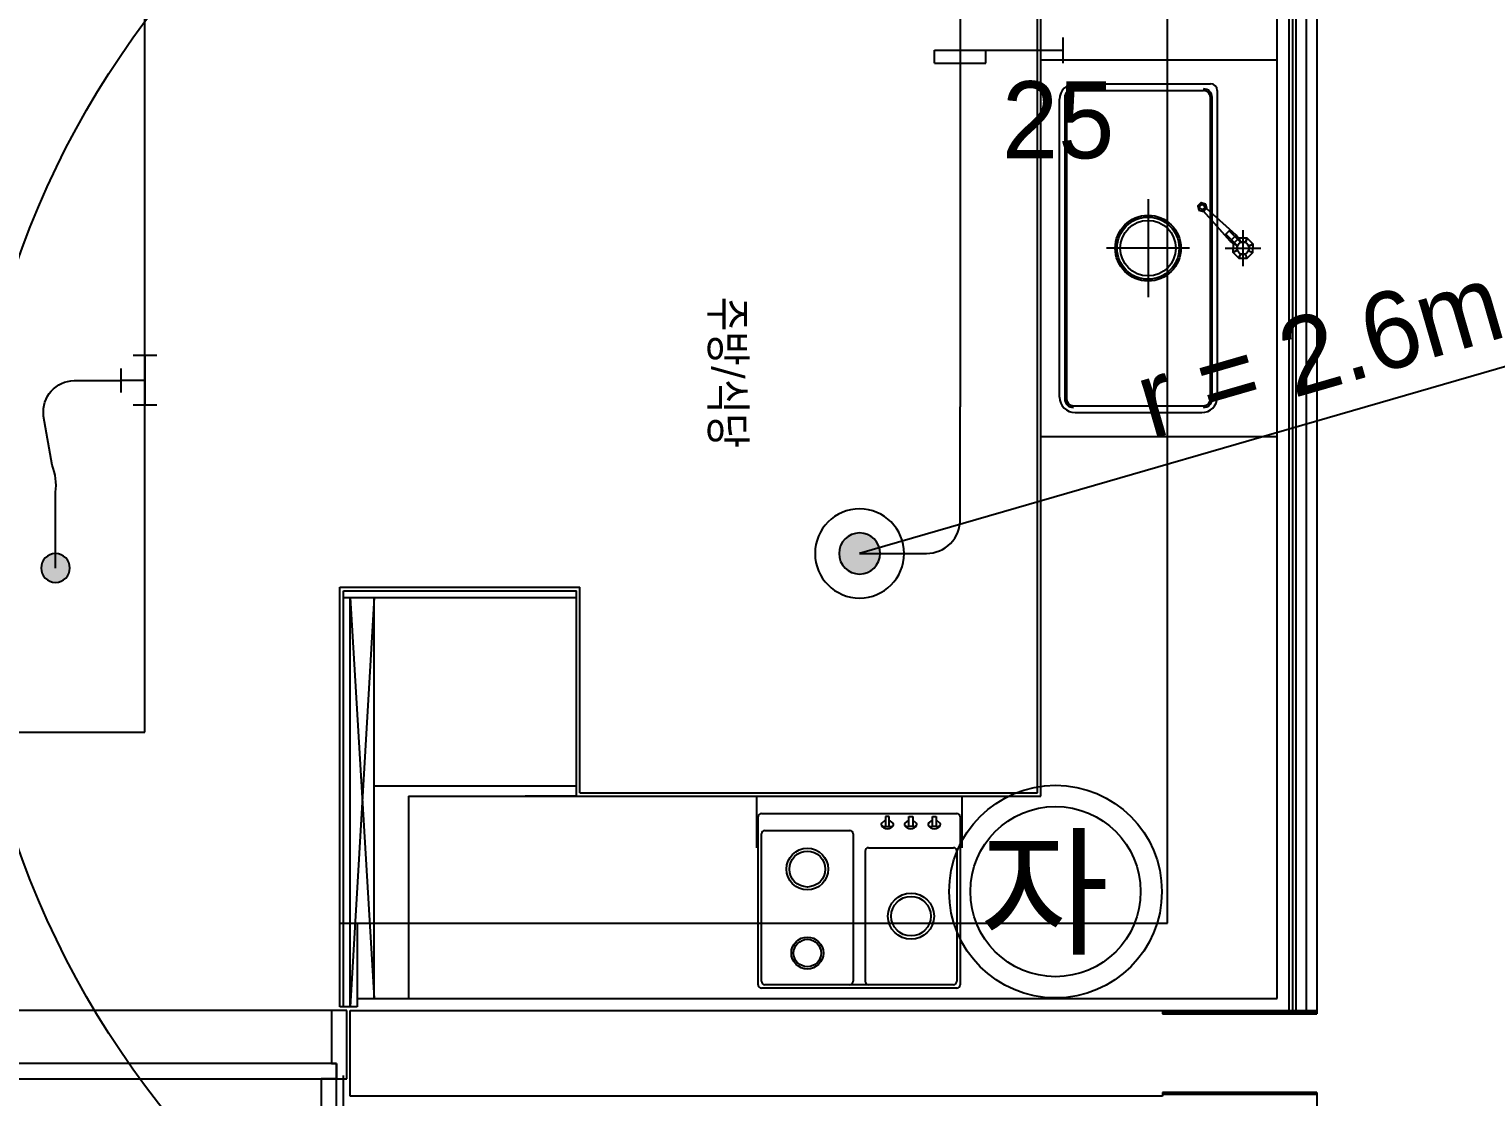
# Model space of a CAD drawing. Header units: millimetres. Extents: x 238075 to 303070, y -258150 to -205841.
# Drawn here: x 248345 to 252568, y -238711 to -235596 of the extents above; entities that cross this region are included whole.
import ezdxf
from ezdxf.enums import TextEntityAlignment as Align

# ---------------------------------------------------------------- set-up
doc = ezdxf.new("R2010")
doc.units = ezdxf.units.MM
doc.header["$LTSCALE"] = 200
for name, color, linetype in [('-소화(SP가지관)', 3, 'Continuous'), ('-소화(SP헤드하향)', 2, 'Continuous'), ('L1', 1, 'Continuous'), ('L2', 2, 'Continuous'), ('L4', 4, 'Continuous'), ('SP 후렉시블', 7, 'Continuous'), ('TEX', 3, 'Continuous'), ('아파트', 253, 'Continuous'), ('자동식3.0', 7, 'Continuous'), ('헤드반경1', 1, 'Continuous')]:
    doc.layers.add(name, color=color, linetype=linetype)
doc.styles.add('GHS1', font='Gulim.ttf')
doc.styles.add('돋움', font='Dotum.ttf')
doc.styles.add('맑은고딕', font='malgun.ttf', dxfattribs={"width": 0.8})
doc.linetypes.add('BATTING', pattern='A,0.0001,-0.1,[134,ltypeshp.shx,S=0.1,R=0,X=-0.1,Y=0],-0.2,[134,ltypeshp.shx,S=0.1,R=180,X=0.1,Y=0],-0.1', length=0.4001)

# ---------------------------------------------------------------- blocks, each defined once
blk = doc.blocks.new('A$C14C654CD')
at = {"layer": 'L1', "color": 1}
blk.add_circle((0, 0), 155.2, dxfattribs=at)
at = {"layer": 'L2'}
blk.add_circle((0, 0), 124.2, dxfattribs=at)
at = {"layer": 'TEX', "style": 'GHS1'}
blk.add_text('자', height=150, dxfattribs=at).set_placement((-110.1, -76.3))
blk = doc.blocks.new('A$C39172136')
at = {"layer": '-소화(SP헤드하향)'}
blk.add_hatch(color=0, dxfattribs=at).paths.add_polyline_path([(0, -42, -1), (0, 42, -1)])
at = {"layer": '-소화(SP헤드하향)', "color": 0}
blk.add_circle((0, 0), 42, dxfattribs=at)
blk = doc.blocks.new('A$C41EF0EE0')
at = {"layer": '-소화(SP헤드하향)'}
h = blk.add_hatch(color=0, dxfattribs=at)
h.dxf.hatch_style = 1
edge = h.paths.add_edge_path()
edge.add_arc((0, 0), 60, 0, 360)
blk.add_line((0, 0, 0), (0, 0, 0), dxfattribs=at)
at = {"layer": '-소화(SP헤드하향)', "color": 1}
blk.add_circle((0, 0), 130, dxfattribs=at)
at = {"layer": '-소화(SP헤드하향)', "color": 0}
blk.add_circle((0, 0, 0), 60, dxfattribs=at)
blk = doc.blocks.new('A$C78BA73EA')
for p, q in [((0.5, 5), (0.5, 0)), ((1, 5), (0.5, 5)), ((1, 5), (1, 3)), ((1, 3), (0.5, 3)), ((1, 0), (0, 0))]:
    blk.add_line(p, q)
blk = doc.blocks.new('A$C221D5E5E')
at = {"layer": '헤드반경1'}
blk.add_line((1838.5, 1838.5), (0, 0), dxfattribs=at)
blk.add_circle((0, 0), 2600, dxfattribs=at)
at = {"layer": '헤드반경1', "color": 6, "style": 'GHS1'}
blk.add_text('r = 2.6m', height=225, rotation=45, dxfattribs=at).set_placement((583.7, 701.7))
blk = doc.blocks.new('A$C1978247E')
at = {"color": 0}
for p, q in [((-45.1, 90), (45.1, 90)), ((0, 0), (0, 90)), ((-93.8, -45.1), (-93.8, 45.1)), ((93.8, 0), (-93.8, 0)), ((93.8, -45.1), (93.8, 45.1))]:
    blk.add_line(p, q, dxfattribs=at)

msp = doc.modelspace()

# ---------------------------------------------------------------- linework, layer by layer
at = {"layer": '-소화(SP가지관)', "color": 2, "ltscale": 0.25}
msp.add_line((251062.6, -232391.2, 54985.4), (251062.6, -236699.5, 54985.4), dxfattribs=at)
at = {"layer": '-소화(SP가지관)', "ltscale": 2}
for p, q in [((248683.7, -237649.3, 54985.4), (248683.7, -235243.1, 54985.4)), ((248294.6, -237649.3, 54985.4), (248683.7, -237649.3, 54985.4))]:
    msp.add_line(p, q, dxfattribs=at)
at = {"layer": 'L4'}
for p, q in [((252042.6, -238466.2), (252042.6, -232701.2)), ((252072.6, -238466.2), (252072.6, -232701.2)), ((252102.6, -232761.2, 54985.4), (252102.6, -238471.2, 54985.4)), ((252022.6, -238466.2), (252022.6, -234091.2)), ((252032.6, -238466.2), (252032.6, -234071.2)), ((251987.6, -238426.2), (251987.6, -234126.2)), ((251667.6, -238206.2), (251667.6, -234446.2)), ((251287.6, -237826.2), (251287.6, -234826.2)), ((251297.6, -237836.2), (251297.6, -234816.2)), ((251297.6, -235686.2), (251987.6, -235686.2)), ((251392.6, -235776.2, 0), (251772.6, -235776.2, 0)), ((251397.6, -235756.2, 0), (251792.6, -235756.2, 0)), ((251812.6, -235776.2, 0), (251812.6, -236671.2, 0)), ((251352.6, -236671.2, 0), (251352.6, -235801.2, 0)), ((251367.6, -235796.2, 0), (251367.6, -236676.2, 0)), ((251372.6, -235796.2, 0), (251372.6, -236676.2, 0)), ((251792.6, -236676.2, 0), (251792.6, -235796.2, 0)), ((251797.6, -236676.2, 0), (251797.6, -235796.2, 0)), ((251610.6, -236092.8, 0), (251610.6, -236379.7, 0)), ((251880.5, -236218.7, 11.7), (251847.6, -236185.5, 35)), ((251875.7, -236207, -93.3), (251858.5, -236224, -93.3)), ((251899.9, -236207.1, -93.3), (251875.7, -236207, -93.3)), ((251887.6, -236183.7, 0), (251887.6, -236288.7, 0)), ((251916.9, -236224.3, -93.3), (251899.9, -236207.1, -93.3)), ((251731.7, -236236.2, 0), (251489.6, -236236.2, 0)), ((251835.1, -236236.2, 0), (251940.1, -236236.2, 0)), ((251858.5, -236224, -93.3), (251858.4, -236248.2, -93.3)), ((251858.4, -236248.2, -93.3), (251875.4, -236265.3, -93.3)), ((251870.2, -236228.9, 0), (251870.1, -236243.4, 0)), ((251870.2, -236228.9, 11.7), (251870.1, -236243.4, 11.7)), ((251870.1, -236243.4, 0), (251880.3, -236253.7, 0)), ((251870.1, -236243.4, 11.7), (251880.3, -236253.7, 11.7)), ((251880.5, -236218.7, 0), (251870.2, -236228.9, 0)), ((251880.5, -236218.7, 11.7), (251870.2, -236228.9, 11.7)), ((251895, -236218.8, 0), (251880.5, -236218.7, 0)), ((251895, -236218.8, 11.7), (251880.5, -236218.7, 11.7)), ((251894.8, -236253.8, 0), (251905.1, -236243.6, 0)), ((251894.8, -236253.8, 11.7), (251905.1, -236243.6, 11.7)), ((251905.2, -236229.1, 0), (251895, -236218.8, 0)), ((251905.2, -236229.1, 11.7), (251895, -236218.8, 11.7)), ((251899.6, -236265.4, -93.3), (251916.7, -236248.4, -93.3)), ((251905.1, -236243.6, 0), (251905.2, -236229.1, 0)), ((251905.1, -236243.6, 11.7), (251905.2, -236229.1, 11.7)), ((251916.7, -236248.4, -93.3), (251916.9, -236224.3, -93.3)), ((251875.4, -236265.3, -93.3), (251899.6, -236265.4, -93.3)), ((251880.3, -236253.7, 0), (251894.8, -236253.8, 0)), ((251880.3, -236253.7, 11.7), (251894.8, -236253.8, 11.7)), ((251392.6, -236696.2, 0), (251772.6, -236696.2, 0)), ((251397.6, -236716.2, 0), (251767.6, -236716.2, 0)), ((251297.6, -236786.2), (251987.6, -236786.2)), ((249252.6, -238426.2), (249252.6, -237226.2)), ((249252.6, -237226.2), (249952.6, -237226.2)), ((249262.6, -237256.2), (249262.6, -237236.2)), ((249262.6, -237236.2), (249942.6, -237236.2)), ((249262.6, -237256.2), (249942.6, -237256.2)), ((249262.6, -238451.2), (249262.6, -237256.2)), ((249282.6, -238451.2), (249282.6, -237256.2)), ((249282.6, -237256.2), (249352.6, -238426.2)), ((249352.6, -237256.2), (249282.6, -238451.2)), ((249352.6, -238426.2), (249352.6, -237256.2)), ((249942.6, -237836.2), (249942.6, -237236.2)), ((249952.6, -237826.2), (249952.6, -237226.2)), ((249942.6, -237806.2), (249352.6, -237806.2)), ((249452.6, -237836.2), (251297.6, -237836.2)), ((249452.6, -237836.2), (249452.6, -238426.2)), ((249942.6, -237836.2), (249792.6, -237836.2)), ((249952.6, -237826.2), (251287.6, -237826.2)), ((250467.6, -237836.2), (250467.6, -237986.2)), ((251067.6, -237836.2), (251067.6, -237986.2)), ((250472.6, -238386.2), (250472.6, -237896.2)), ((250482.6, -237886.2), (251052.6, -237886.2)), ((250855.3, -237895.1), (250844, -237895.1)), ((250844, -237895.1), (250844, -237924)), ((250855.3, -237895.1), (250844, -237895.1)), ((250844, -237895.1), (250844, -237924)), ((250855.3, -237895.1), (250844, -237895.1)), ((250844, -237895.1), (250844, -237924)), ((250855.3, -237895.1), (250844, -237895.1)), ((250844, -237895.1), (250844, -237924)), ((250855.3, -237895.1), (250844, -237895.1)), ((250844, -237895.1), (250844, -237924)), ((250855.3, -237895.1), (250844, -237895.1)), ((250844, -237895.1), (250844, -237924)), ((250855.3, -237895.1), (250844, -237895.1)), ((250844, -237895.1), (250844, -237924)), ((250855.3, -237895.1), (250844, -237895.1)), ((250844, -237895.1), (250844, -237924)), ((250855.3, -237924), (250855.3, -237895.1)), ((250855.3, -237924), (250855.3, -237895.1)), ((250855.3, -237924), (250855.3, -237895.1)), ((250855.3, -237924), (250855.3, -237895.1)), ((250855.3, -237924), (250855.3, -237895.1)), ((250855.3, -237924), (250855.3, -237895.1)), ((250855.3, -237924), (250855.3, -237895.1)), ((250855.3, -237924), (250855.3, -237895.1)), ((250912.5, -237924), (250912.5, -237895.1)), ((250912.5, -237895.1), (250923.8, -237895.1)), ((250912.5, -237924), (250912.5, -237895.1)), ((250912.5, -237895.1), (250923.8, -237895.1)), ((250912.5, -237924), (250912.5, -237895.1)), ((250912.5, -237895.1), (250923.8, -237895.1)), ((250912.5, -237924), (250912.5, -237895.1)), ((250912.5, -237895.1), (250923.8, -237895.1)), ((250912.5, -237924), (250912.5, -237895.1)), ((250912.5, -237895.1), (250923.8, -237895.1)), ((250912.5, -237924), (250912.5, -237895.1)), ((250912.5, -237895.1), (250923.8, -237895.1)), ((250912.5, -237924), (250912.5, -237895.1)), ((250912.5, -237895.1), (250923.8, -237895.1)), ((250912.5, -237924), (250912.5, -237895.1)), ((250912.5, -237895.1), (250923.8, -237895.1)), ((250923.8, -237895.1), (250923.8, -237924)), ((250923.8, -237895.1), (250923.8, -237924)), ((250923.8, -237895.1), (250923.8, -237924)), ((250923.8, -237895.1), (250923.8, -237924)), ((250923.8, -237895.1), (250923.8, -237924)), ((250923.8, -237895.1), (250923.8, -237924)), ((250923.8, -237895.1), (250923.8, -237924)), ((250923.8, -237895.1), (250923.8, -237924)), ((250981.4, -237924), (250981.4, -237895.1)), ((250981.4, -237895.1), (250992.7, -237895.1)), ((250981.4, -237924), (250981.4, -237895.1)), ((250981.4, -237895.1), (250992.7, -237895.1)), ((250992.7, -237895.1), (250992.7, -237924)), ((250992.7, -237895.1), (250992.7, -237924)), ((251062.6, -237896.2), (251062.6, -238386.2)), ((250492.6, -237936.2), (250740.1, -237936.2)), ((250833.5, -237914.7), (250843.7, -237905.6)), ((250833.5, -237914.7), (250843.7, -237905.6)), ((250833.5, -237914.7), (250843.7, -237905.6)), ((250833.5, -237914.7), (250843.7, -237905.6)), ((250833.5, -237914.7), (250843.7, -237905.6)), ((250833.5, -237914.7), (250843.7, -237905.6)), ((250833.5, -237914.7), (250843.7, -237905.6)), ((250833.5, -237914.7), (250843.7, -237905.6)), ((250844, -237924), (250855.3, -237924)), ((250844, -237924), (250855.3, -237924)), ((250844, -237924), (250855.3, -237924)), ((250844, -237924), (250855.3, -237924)), ((250844, -237924), (250855.3, -237924)), ((250844, -237924), (250855.3, -237924)), ((250844, -237924), (250855.3, -237924)), ((250844, -237924), (250855.3, -237924)), ((250866.4, -237914.5), (250855.2, -237905.4)), ((250866.4, -237914.5), (250855.2, -237905.4)), ((250866.4, -237914.5), (250855.2, -237905.4)), ((250866.4, -237914.5), (250855.2, -237905.4)), ((250866.4, -237914.5), (250855.2, -237905.4)), ((250866.4, -237914.5), (250855.2, -237905.4)), ((250866.4, -237914.5), (250855.2, -237905.4)), ((250866.4, -237914.5), (250855.2, -237905.4)), ((250901.4, -237914.5), (250912.5, -237905.4)), ((250901.4, -237914.5), (250912.5, -237905.4)), ((250901.4, -237914.5), (250912.5, -237905.4)), ((250901.4, -237914.5), (250912.5, -237905.4)), ((250901.4, -237914.5), (250912.5, -237905.4)), ((250901.4, -237914.5), (250912.5, -237905.4)), ((250901.4, -237914.5), (250912.5, -237905.4)), ((250901.4, -237914.5), (250912.5, -237905.4)), ((250923.8, -237924), (250912.5, -237924)), ((250923.8, -237924), (250912.5, -237924)), ((250923.8, -237924), (250912.5, -237924)), ((250923.8, -237924), (250912.5, -237924)), ((250923.8, -237924), (250912.5, -237924)), ((250923.8, -237924), (250912.5, -237924)), ((250923.8, -237924), (250912.5, -237924)), ((250923.8, -237924), (250912.5, -237924)), ((250934.3, -237914.7), (250924.1, -237905.6)), ((250934.3, -237914.7), (250924.1, -237905.6)), ((250934.3, -237914.7), (250924.1, -237905.6)), ((250934.3, -237914.7), (250924.1, -237905.6)), ((250934.3, -237914.7), (250924.1, -237905.6)), ((250934.3, -237914.7), (250924.1, -237905.6)), ((250934.3, -237914.7), (250924.1, -237905.6)), ((250934.3, -237914.7), (250924.1, -237905.6)), ((250970.3, -237914.6), (250981.4, -237905.4)), ((250970.3, -237914.6), (250981.4, -237905.4)), ((250992.7, -237924), (250981.4, -237924)), ((250992.7, -237924), (250981.4, -237924)), ((251003.2, -237914.8), (250993, -237905.6)), ((251003.2, -237914.8), (250993, -237905.6)), ((250482.6, -238376.2), (250482.6, -237946.2)), ((250750.1, -237946.2), (250750.1, -238376.2)), ((250785.1, -237996.2), (250785.1, -238376.2)), ((250795.1, -237986.2), (251042.6, -237986.2)), ((251052.6, -237996.2), (251052.6, -238376.2)), ((249252.6, -238451.2), (249252.6, -238206.2)), ((249252.6, -238206.2), (249302.6, -238206.2)), ((249302.6, -238206.2), (251667.6, -238206.2)), ((249302.6, -238206.2), (249302.6, -238451.2)), ((251052.6, -238396.2), (250482.6, -238396.2)), ((251042.6, -238386.2), (250492.6, -238386.2)), ((249302.6, -238426.2), (251987.6, -238426.2)), ((249452.6, -238426.2), (251267.6, -238426.2)), ((249227.6, -238461.2), (248277.6, -238461.2)), ((249272.6, -238461.2), (249227.6, -238461.2)), ((249227.6, -238461.2), (249227.6, -238616.2)), ((249302.6, -238451.2), (249252.6, -238451.2)), ((249272.6, -238661.2), (249272.6, -238461.2)), ((249282.6, -238461.2, 54985.4), (251652.6, -238461.2, 54985.4)), ((249282.6, -238711.2, 54985.4), (249282.6, -238461.2, 54985.4)), ((251652.6, -238461.2), (252102.6, -238461.2)), ((251652.6, -238461.2, 54985.4), (251652.6, -238471.2, 54985.4)), ((251652.6, -238466.2), (252102.6, -238466.2)), ((251652.6, -238471.2, 54985.4), (252102.6, -238471.2, 54985.4)), ((249242.6, -238616.2), (248262.6, -238616.2)), ((249227.6, -238616.2), (249242.6, -238616.2)), ((249242.6, -238616.2), (249242.6, -238661.2)), ((249242.6, -238661.2), (249242.6, -238616.2)), ((249262.6, -240451.2), (249262.6, -238651.2)), ((248262.6, -238661.2), (249242.6, -238661.2)), ((249197.6, -238661.2), (249197.6, -239641.2)), ((249242.6, -238661.2), (249197.6, -238661.2)), ((249242.6, -239641.2), (249242.6, -238661.2)), ((249242.6, -238661.2), (249272.6, -238661.2)), ((251652.6, -238711.2, 54985.4), (249282.6, -238711.2, 54985.4)), ((252102.6, -238701.2, 54985.4), (251652.6, -238701.2, 54985.4)), ((251652.6, -238701.2, 54985.4), (251652.6, -238711.2, 54985.4)), ((252102.6, -238706.2), (251652.6, -238706.2)), ((252102.6, -238701.2, 54985.4), (252102.6, -242191.2, 54985.4))]:
    msp.add_line(p, q, dxfattribs=at)
for centre, radius in [((251610.6, -236236.2, 0), 96), ((251610.6, -236236.2, 0), 90.5), ((251610.6, -236236.2, 0), 81), ((251887.6, -236236.2, 0), 17.5), ((250616.4, -238048.7), 60.9), ((250616.4, -238048.7), 52.3), ((250918.9, -238186.2), 67.2), ((250918.9, -238186.2), 57.7), ((250616.4, -238293.7), 46.7), ((250616.4, -238293.7), 40)]:
    msp.add_circle(centre, radius, dxfattribs=at)
for centre, radius, start, end in [((251397.6, -235801.2, 0), 45, 90, 180), ((251392.6, -235796.2, 0), 25, 90, 180), ((251392.6, -235796.2, 0), 20, 90, 180), ((251772.6, -235796.2, 0), 25, 0, 90), ((251772.6, -235796.2, 0), 20, 0, 90), ((251792.6, -235776.2, 0), 20, 0, 90), ((251397.6, -236671.2, 0), 45, 180, 270), ((251767.6, -236671.2, 0), 45, 270, 0), ((251392.6, -236676.2, 0), 25, 180, 270), ((251392.6, -236676.2, 0), 20, 180, 270), ((251772.6, -236676.2, 0), 20, 270, 0), ((251772.6, -236676.2, 0), 25, 270, 0), ((250482.6, -237896.2), 10, 90, 180), ((251052.6, -237896.2), 10, 0, 90), ((250492.6, -237946.2), 10, 90, 180), ((250740.1, -237946.2), 10, 0, 90), ((250836.9, -237918.4), 5, 131.9529, 211.4643), ((250836.9, -237918.4), 5, 131.9529, 211.4643), ((250836.9, -237918.4), 5, 131.9529, 211.4643), ((250836.9, -237918.4), 5, 131.9529, 211.4643), ((250836.9, -237918.4), 5, 131.9529, 211.4643), ((250836.9, -237918.4), 5, 131.9529, 211.4643), ((250836.9, -237918.4), 5, 131.9529, 211.4643), ((250836.9, -237918.4), 5, 131.9529, 211.4643), ((250839.4, -237915.9), 8.47, 211.8232, 302.6987), ((250839.4, -237915.9), 8.47, 211.8232, 302.6987), ((250839.4, -237915.9), 8.47, 211.8232, 302.6987), ((250839.4, -237915.9), 8.47, 211.8232, 302.6987), ((250839.4, -237915.9), 8.47, 211.8232, 302.6987), ((250839.4, -237915.9), 8.47, 211.8232, 302.6987), ((250839.4, -237915.9), 8.47, 211.8232, 302.6987), ((250839.4, -237915.9), 8.47, 211.8232, 302.6987), ((250850, -237910.4), 20.4, 211.4643, 328.7435), ((250850, -237910.4), 20.4, 211.4643, 328.7435), ((250850, -237910.4), 20.4, 211.4643, 328.7435), ((250850, -237910.4), 20.4, 211.4643, 328.7435), ((250850, -237910.4), 20.4, 211.4643, 328.7435), ((250850, -237910.4), 20.4, 211.4643, 328.7435), ((250850, -237910.4), 20.4, 211.4643, 328.7435), ((250850, -237910.4), 20.4, 211.4643, 328.7435), ((250859.9, -237914.3), 9.86, 242.3923, 325.2771), ((250859.9, -237914.3), 9.86, 242.3923, 325.2771), ((250859.9, -237914.3), 9.86, 242.3923, 325.2771), ((250859.9, -237914.3), 9.86, 242.3923, 325.2771), ((250859.9, -237914.3), 9.86, 242.3923, 325.2771), ((250859.9, -237914.3), 9.86, 242.3923, 325.2771), ((250859.9, -237914.3), 9.86, 242.3923, 325.2771), ((250859.9, -237914.3), 9.86, 242.3923, 325.2771), ((250863.2, -237918.4), 5, 328.7435, 50.5405), ((250863.2, -237918.4), 5, 328.7435, 50.5405), ((250863.2, -237918.4), 5, 328.7435, 50.5405), ((250863.2, -237918.4), 5, 328.7435, 50.5405), ((250863.2, -237918.4), 5, 328.7435, 50.5405), ((250863.2, -237918.4), 5, 328.7435, 50.5405), ((250863.2, -237918.4), 5, 328.7435, 50.5405), ((250863.2, -237918.4), 5, 328.7435, 50.5405), ((250904.6, -237918.4), 5, 129.4595, 211.2565), ((250904.6, -237918.4), 5, 129.4595, 211.2565), ((250904.6, -237918.4), 5, 129.4595, 211.2565), ((250904.6, -237918.4), 5, 129.4595, 211.2565), ((250904.6, -237918.4), 5, 129.4595, 211.2565), ((250904.6, -237918.4), 5, 129.4595, 211.2565), ((250904.6, -237918.4), 5, 129.4595, 211.2565), ((250904.6, -237918.4), 5, 129.4595, 211.2565), ((250907.9, -237914.3), 9.86, 214.7229, 297.6077), ((250907.9, -237914.3), 9.86, 214.7229, 297.6077), ((250907.9, -237914.3), 9.86, 214.7229, 297.6077), ((250907.9, -237914.3), 9.86, 214.7229, 297.6077), ((250907.9, -237914.3), 9.86, 214.7229, 297.6077), ((250907.9, -237914.3), 9.86, 214.7229, 297.6077), ((250907.9, -237914.3), 9.86, 214.7229, 297.6077), ((250907.9, -237914.3), 9.86, 214.7229, 297.6077), ((250917.7, -237910.4), 20.4, 211.2565, 328.5357), ((250917.7, -237910.4), 20.4, 211.2565, 328.5357), ((250917.7, -237910.4), 20.4, 211.2565, 328.5357), ((250917.7, -237910.4), 20.4, 211.2565, 328.5357), ((250917.7, -237910.4), 20.4, 211.2565, 328.5357), ((250917.7, -237910.4), 20.4, 211.2565, 328.5357), ((250917.7, -237910.4), 20.4, 211.2565, 328.5357), ((250917.7, -237910.4), 20.4, 211.2565, 328.5357), ((250928.3, -237915.9), 8.47, 237.3013, 328.1768), ((250928.3, -237915.9), 8.47, 237.3013, 328.1768), ((250928.3, -237915.9), 8.47, 237.3013, 328.1768), ((250928.3, -237915.9), 8.47, 237.3013, 328.1768), ((250928.3, -237915.9), 8.47, 237.3013, 328.1768), ((250928.3, -237915.9), 8.47, 237.3013, 328.1768), ((250928.3, -237915.9), 8.47, 237.3013, 328.1768), ((250928.3, -237915.9), 8.47, 237.3013, 328.1768), ((250930.9, -237918.4), 5, 328.5357, 48.0471), ((250930.9, -237918.4), 5, 328.5357, 48.0471), ((250930.9, -237918.4), 5, 328.5357, 48.0471), ((250930.9, -237918.4), 5, 328.5357, 48.0471), ((250930.9, -237918.4), 5, 328.5357, 48.0471), ((250930.9, -237918.4), 5, 328.5357, 48.0471), ((250930.9, -237918.4), 5, 328.5357, 48.0471), ((250930.9, -237918.4), 5, 328.5357, 48.0471), ((250973.5, -237918.4), 5, 129.4595, 211.2565), ((250973.5, -237918.4), 5, 129.4595, 211.2565), ((250976.8, -237914.3), 9.86, 214.7229, 297.6077), ((250976.8, -237914.3), 9.86, 214.7229, 297.6077), ((250986.7, -237910.4), 20.4, 211.2565, 328.5357), ((250986.7, -237910.4), 20.4, 211.2565, 328.5357), ((250997.2, -237915.9), 8.47, 237.3013, 328.1768), ((250997.2, -237915.9), 8.47, 237.3013, 328.1768), ((250999.8, -237918.5), 5, 328.5357, 48.0471), ((250999.8, -237918.5), 5, 328.5357, 48.0471), ((250795.1, -237996.2), 10, 90, 180), ((251042.6, -237996.2), 10, 0, 90), ((250482.6, -238386.2), 10, 180, 270), ((250492.6, -238376.2), 10, 180, 270), ((250740.1, -238376.2), 10, 270, 0), ((250795.1, -238376.2), 10, 180, 270), ((251042.6, -238376.2), 10, 270, 0), ((251052.6, -238386.2), 10, 270, 0), ((249242.6, -238661.2), 980, 177.3681, 267.3681)]:
    msp.add_arc(centre, radius, start, end, dxfattribs=at)
for points in [[(251755.6, -236112.5, -11.7), (251765.2, -236103.1, -11.7), (251766.5, -236108.3, 46.7), (251760.8, -236113.9, 46.7)], [(251759, -236125.5, -11.7), (251762.8, -236121.7, 46.7), (251760.8, -236113.9, 46.7), (251755.6, -236112.5, -11.7)], [(251778.1, -236106.6, -11.7), (251774.3, -236110.4, 46.7), (251766.5, -236108.3, 46.7), (251765.2, -236103.1, -11.7)], [(251770.6, -236123.8, 46.7), (251772.5, -236128.6, 23.3), (251781.1, -236120.1, 23.3), (251776.3, -236118.2, 46.7)], [(251772.5, -236128.6, 0), (251772, -236129, -11.7), (251781.5, -236119.6, -11.7), (251781.1, -236120.1, 0)], [(251867.5, -236198.7, -58.3), (251850.3, -236215.7, -58.3), (251772.5, -236128.6, 0), (251781.1, -236120.1, 0)], [(251772.5, -236128.6, 23.3), (251850.3, -236215.7, -35), (251867.5, -236198.7, -35), (251781.1, -236120.1, 23.3)], [(251781.1, -236120.1, 23.3), (251781.1, -236120.1, 0), (251867.5, -236198.7, -58.3), (251867.5, -236198.7, -35)], [(251772.5, -236128.6, 0), (251772.5, -236128.6, 23.3), (251850.3, -236215.7, -35), (251850.3, -236215.7, -58.3)], [(251870.2, -236228.9, 0), (251880.5, -236218.7, 0), (251847.6, -236185.5, 35), (251837.3, -236195.7, 35)], [(251847.6, -236185.5, 35), (251837.3, -236195.7, 35), (251870.2, -236228.9, 11.7), (251880.5, -236218.7, 11.7)], [(251837.3, -236195.7, 35), (251870.2, -236228.9, 0), (251870.2, -236228.9, 11.7), (251837.3, -236195.7, 35)], [(251880.5, -236218.7, 0), (251847.6, -236185.5, 35), (251880.5, -236218.7, 11.7)], [(251858.5, -236224, -81.7), (251850.3, -236215.7, -58.3), (251867.5, -236198.7, -58.3), (251875.7, -236207, -81.7)], [(251850.3, -236215.7, -35), (251870.2, -236228.9, 0), (251880.5, -236218.7, 0), (251867.5, -236198.7, -35)], [(251875.7, -236207, -81.7), (251880.5, -236218.7, 0), (251870.2, -236228.9, 0), (251858.5, -236224, -81.7)], [(251867.5, -236198.7, -58.3), (251875.7, -236207, -81.7), (251880.5, -236218.7, 0), (251867.5, -236198.7, -35)], [(251899.9, -236207.1, -81.7), (251875.7, -236207, -81.7), (251880.5, -236218.7, 0), (251895, -236218.8, 0)], [(251899.9, -236207.1, -81.7), (251895, -236218.8, 0), (251905.2, -236229.1, 0), (251916.9, -236224.3, -81.7)], [(251858.5, -236224, -81.7), (251850.3, -236215.7, -58.3), (251850.3, -236215.7, -35), (251870.2, -236228.9, 0)], [(251858.5, -236224, -81.7), (251858.4, -236248.2, -81.7), (251870.1, -236243.4, 0), (251870.2, -236228.9, 0)], [(251875.4, -236265.3, -81.7), (251880.3, -236253.7, 0), (251870.1, -236243.4, 0), (251858.4, -236248.2, -81.7)], [(251916.7, -236248.4, -81.7), (251899.6, -236265.4, -81.7), (251894.8, -236253.8, 0), (251905.1, -236243.6, 0)], [(251916.9, -236224.3, -81.7), (251905.2, -236229.1, 0), (251905.1, -236243.6, 0), (251916.7, -236248.4, -81.7)], [(251899.6, -236265.4, -81.7), (251894.8, -236253.8, 0), (251880.3, -236253.7, 0), (251875.4, -236265.3, -81.7)]]:
    msp.add_3dface(points, dxfattribs=at)
for points, invisible_edges in [([(251762.8, -236121.7, 46.7), (251759, -236125.5, -11.7), (251772, -236129, -11.7), (251772.5, -236128.6, 0)], 8), ([(251762.8, -236121.7, 46.7), (251760.8, -236113.9, 46.7), (251766.5, -236108.3, 46.7), (251774.3, -236110.4, 46.7)], 8), ([(251774.3, -236110.4, 46.7), (251776.3, -236118.2, 46.7), (251770.6, -236123.8, 46.7), (251762.8, -236121.7, 46.7)], 8), ([(251772.5, -236128.6, 0), (251772.5, -236128.6, 23.3), (251770.6, -236123.8, 46.7), (251762.8, -236121.7, 46.7)], 8), ([(251776.3, -236118.2, 46.7), (251774.3, -236110.4, 46.7), (251778.1, -236106.6, -11.7), (251781.5, -236119.6, -11.7)], 8), ([(251781.5, -236119.6, -11.7), (251781.1, -236120.1, 0), (251781.1, -236120.1, 23.3), (251776.3, -236118.2, 46.7)], 8), ([(251894.8, -236253.8, 11.7), (251880.3, -236253.7, 11.7), (251870.1, -236243.4, 11.7), (251870.2, -236228.9, 11.7)], 8), ([(251905.1, -236243.6, 11.7), (251894.8, -236253.8, 11.7), (251870.2, -236228.9, 11.7), (251880.5, -236218.7, 11.7)], 10), ([(251880.5, -236218.7, 11.7), (251895, -236218.8, 11.7), (251905.2, -236229.1, 11.7), (251905.1, -236243.6, 11.7)], 8)]:
    msp.add_3dface(points, dxfattribs=dict(at, invisible_edges=invisible_edges))
at = {"layer": 'SP 후렉시블', "linetype": 'BATTING', "ltscale": 5, "elevation": 54985.4}
for points in [[(248422.6, -237169.8), (248422.6, -237139.8), (248422.6, -236948.8, 0.135924), (248412.7, -236869.3), (248388, -236726.2), (248388, -236722.7, -0.438484), (248476.6, -236622.7), (248562.8, -236622.2), (248614.2, -236622.2)], [(250768.8, -237127.4), (250963.8, -237127.4, 0.416651), (251062.6, -237027.4), (251062.6, -236729.5), (251062.6, -236699.5)]]:
    msp.add_lwpolyline(points, format="xyb", dxfattribs=at)
at = {"layer": '아파트'}
msp.add_circle((263075.4, -230841.1, 54985.4), 25000, dxfattribs=at)

# ---------------------------------------------------------------- block references
at = {"layer": '-소화(SP가지관)', "color": 2, "ltscale": 0.25, "xscale": 0.773119999980927, "yscale": 0.773119999980927, "zscale": 0.773119999980927, "rotation": 90.00000000000006}
msp.add_blockref('A$C1978247E', (248683.7, -236622.2, 54985.4), dxfattribs=at)
at = {"layer": '-소화(SP헤드하향)', "xscale": -1, "rotation": 180}
msp.add_blockref('A$C41EF0EE0', (250768.8, -237127.4, 54985.4), dxfattribs=at)
at = {"layer": '-소화(SP헤드하향)', "ltscale": 0.2, "xscale": -1, "rotation": 270}
msp.add_blockref('A$C39172136', (248422.6, -237169.8, 54985.4), dxfattribs=at)
at = {"layer": '-소화(SP헤드하향)', "color": 12, "ltscale": 0.2, "xscale": -1, "rotation": 270}
msp.add_blockref('A$C39172136', (248422.6, -237169.8, 54985.4), dxfattribs=at)
at = {"xscale": -75, "yscale": 75, "zscale": 75, "rotation": 90.00000000004994}
msp.add_blockref('A$C78BA73EA', (251362.6, -235621.2, 54985.4), dxfattribs=at)
at = {"layer": '자동식3.0', "xscale": 2, "yscale": 2, "zscale": 2}
msp.add_blockref('A$C14C654CD', (251340.5, -238114.4, 54985.4), dxfattribs=at)
at = {"layer": '헤드반경1', "rotation": 331.1402425143963}
msp.add_blockref('A$C221D5E5E', (250768.8, -237127.4, 54985.4), dxfattribs=at)

# ---------------------------------------------------------------- texts
at = {"layer": 'L4', "style": '맑은고딕', "width": 0.8}
msp.add_text('주방/식당', height=100, rotation=270, dxfattribs=at).set_placement((250385.1, -236598.8), align=Align.MIDDLE_CENTER)
at = {"layer": 'TEX', "style": '돋움'}
msp.add_text('25', height=225, dxfattribs=at).set_placement((251184.5, -235974, 54985.4))

doc.saveas('drawing.dxf')
